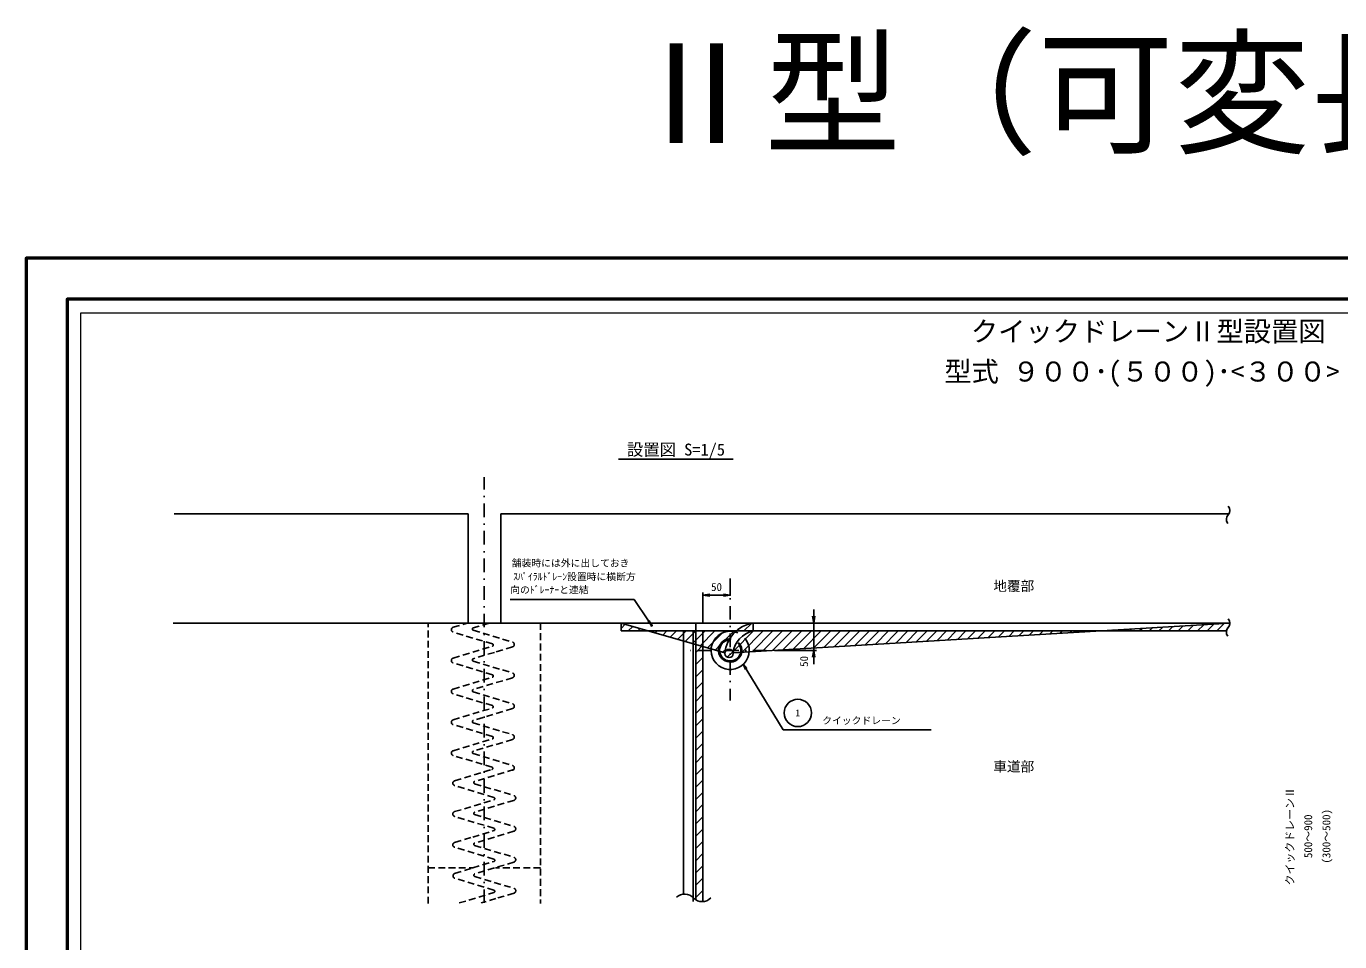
# Model space of a CAD drawing. Units: millimetres on the paper. Extents: x 0 to 1480, y 0 to 679.
# Drawn here: x 0 to 481.3, y 343.6 to 679 of the extents above; entities that cross this region are included whole.
import ezdxf
from ezdxf.enums import TextEntityAlignment as Align

# ---------------------------------------------------------------- set-up
doc = ezdxf.new("R2010")
doc.units = ezdxf.units.MM
doc.header["$PDMODE"] = 32
doc.header["$PDSIZE"] = 0.5
doc.linetypes.add('USER1', pattern=[3.75, 2.5, -1.25])
doc.linetypes.add('USER2', pattern=[10.01, 5, -2.5, 0.01, -2.5])
for name, color, linetype, lineweight in [('0_3', 7, 'Continuous', 25), ('D-BMK', 2, 'USER2', 25), ('D-BYP', 7, 'Continuous', 25), ('D-BYP-Strn', 7, 'USER1', 25), ('D-STR', 1, 'Continuous', 25), ('D-TTL', 2, 'Continuous', 50), ('V-nasSTD', 7, 'Continuous', 13)]:
    doc.layers.add(name, color=color, linetype=linetype, lineweight=lineweight)
doc.layers.add('DEFPOINTS_8', color=7, linetype='Continuous')
doc.styles.add('ＭＳ ゴシック', font='')
doc.styles.get('ＭＳ ゴシック').set_extended_font_data('MS Gothic')

# ---------------------------------------------------------------- blocks, each defined once
blk = doc.blocks.new('open_arrow')
at = {"color": 0, "linetype": 'Continuous', "lineweight": -2}
blk.add_lwpolyline([(7.5, 1.25), (0, 0), (7.5, -1.25)], dxfattribs=at)

msp = doc.modelspace()

# ---------------------------------------------------------------- linework, layer by layer
at = {"layer": '0_3'}
for p, q in [((217.057, 520.351), (259.057, 520.351)), ((228.006, 461.08), (222.725, 468.922)), ((227.732, 460.889), (229.148, 459.438)), ((229.148, 459.438), (228.006, 461.08)), ((229.148, 459.438), (228.279, 461.27))]:
    msp.add_line(p, q, dxfattribs=at)
at = {"layer": 'D-BMK'}
for p, q in [((167.838, 357.757), (167.838, 513.72)), ((257.934, 476.667), (257.934, 431.916)), ((271.167, 450.306), (241.261, 450.306))]:
    msp.add_line(p, q, dxfattribs=at)
at = {"layer": 'D-BYP'}
for p, q in [((161.933, 500.306), (54.24, 500.306)), ((161.933, 500.306), (161.933, 460.306)), ((173.933, 500.306), (173.933, 460.306)), ((173.933, 500.306), (440.668, 500.306)), ((222.725, 468.922), (177.263, 468.922)), ((247.933, 460.414), (247.933, 471.536)), ((247.933, 470.536), (257.933, 470.536)), ((257.933, 470.536), (257.933, 471.536)), ((288.55, 445.306), (288.55, 465.306)), ((53.817, 460.306), (441.068, 460.306)), ((217.95, 457.414), (217.95, 460.306)), ((217.95, 460.306), (255.972, 449.381)), ((217.95, 457.414), (217.95, 460.306)), ((217.95, 458.366), (219.457, 459.873)), ((439.758, 457.414), (217.95, 457.414)), ((439.758, 457.414), (217.95, 457.414)), ((220.534, 457.414), (222.203, 459.084)), ((224.069, 457.414), (224.95, 458.295)), ((227.605, 457.414), (227.696, 457.506)), ((230.442, 456.717), (231.14, 457.414)), ((233.189, 455.927), (234.676, 457.414)), ((235.935, 455.138), (238.211, 457.414)), ((238.682, 454.349), (241.747, 457.414)), ((240.859, 360.956), (240.859, 457.414)), ((241.428, 453.56), (245.282, 457.414)), ((244.174, 452.771), (248.818, 457.414)), ((244.333, 358.285), (244.333, 457.414)), ((245.343, 460.306), (245.343, 358.939)), ((246.921, 451.982), (252.353, 457.414)), ((247.933, 358.285), (247.933, 457.414)), ((254.558, 456.084), (255.889, 457.414)), ((254.558, 452.548), (259.425, 457.414)), ((258.994, 449.381), (441.068, 460.306)), ((259.095, 450.014), (266.496, 457.414)), ((262.19, 449.573), (270.031, 457.414)), ((262.96, 457.414), (265.746, 460.2)), ((265.951, 449.799), (273.567, 457.414)), ((266.331, 460.306), (266.331, 457.414)), ((269.712, 450.024), (277.102, 457.414)), ((273.473, 450.25), (280.638, 457.414)), ((277.234, 450.476), (284.173, 457.414)), ((280.996, 450.701), (287.709, 457.414)), ((284.757, 450.927), (291.244, 457.414)), ((288.518, 451.153), (294.78, 457.414)), ((288.55, 460.306), (289.55, 460.306)), ((292.279, 451.378), (298.315, 457.414)), ((296.041, 451.604), (301.851, 457.414)), ((299.802, 451.83), (305.386, 457.414)), ((303.563, 452.055), (308.922, 457.414)), ((307.324, 452.281), (312.458, 457.414)), ((311.085, 452.507), (315.993, 457.414)), ((318.198, 456.084), (319.529, 457.414)), ((318.608, 452.958), (323.064, 457.414)), ((322.369, 453.184), (326.6, 457.414)), ((326.13, 453.409), (330.135, 457.414)), ((329.891, 453.635), (333.671, 457.414)), ((333.653, 453.861), (337.206, 457.414)), ((337.414, 454.087), (340.742, 457.414)), ((341.175, 454.312), (344.277, 457.414)), ((344.936, 454.538), (347.813, 457.414)), ((348.698, 454.764), (351.348, 457.414)), ((352.459, 454.989), (354.884, 457.414)), ((356.22, 455.215), (358.419, 457.414)), ((359.981, 455.441), (361.955, 457.414)), ((363.742, 455.666), (365.491, 457.414)), ((367.504, 455.892), (369.026, 457.414)), ((371.265, 456.118), (372.562, 457.414)), ((375.026, 456.343), (376.097, 457.414)), ((378.787, 456.569), (379.633, 457.414)), ((382.549, 456.795), (383.168, 457.414)), ((386.31, 457.02), (386.704, 457.414)), ((390.071, 457.246), (390.239, 457.414)), ((393.775, 457.414), (393.832, 457.472)), ((397.31, 457.414), (397.593, 457.697)), ((400.846, 457.414), (401.355, 457.923)), ((404.381, 457.414), (405.116, 458.149)), ((407.917, 457.414), (408.877, 458.375)), ((411.452, 457.414), (412.638, 458.6)), ((414.988, 457.414), (416.399, 458.826)), ((418.524, 457.414), (420.161, 459.052)), ((422.059, 457.414), (423.922, 459.277)), ((425.595, 457.414), (427.683, 459.503)), ((429.13, 457.414), (431.444, 459.729)), ((432.666, 457.414), (435.206, 459.954)), ((436.201, 457.414), (438.967, 460.18)), ((439.737, 457.414), (439.763, 457.44)), ((245.343, 454.067), (247.933, 456.658)), ((249.667, 451.193), (254.558, 456.084)), ((252.414, 450.404), (254.558, 452.548)), ((314.847, 452.732), (318.198, 456.084)), ((245.343, 449.577), (247.933, 452.168)), ((245.343, 445.087), (247.933, 447.678)), ((255.16, 449.614), (256.161, 450.615)), ((256.871, 447.79), (258.915, 449.834)), ((274.167, 450.306), (289.55, 450.306)), ((245.343, 440.597), (247.933, 443.188)), ((262.734, 445.211), (277.324, 421.253)), ((263.992, 443.623), (262.734, 445.203)), ((262.734, 445.203), (263.527, 443.349)), ((245.343, 436.107), (247.933, 438.698)), ((245.343, 431.617), (247.933, 434.208)), ((245.343, 427.127), (247.933, 429.717)), ((245.343, 422.637), (247.933, 425.227)), ((245.343, 418.146), (247.933, 420.737)), ((277.324, 421.253), (331.523, 421.253)), ((245.343, 413.656), (247.933, 416.247)), ((245.343, 409.166), (247.933, 411.757)), ((245.343, 404.676), (247.933, 407.267)), ((245.343, 400.186), (247.933, 402.777)), ((245.343, 395.696), (247.933, 398.287)), ((245.343, 391.206), (247.933, 393.796)), ((245.343, 386.716), (247.933, 389.306)), ((245.343, 382.225), (247.933, 384.816)), ((245.343, 377.735), (247.933, 380.326)), ((245.343, 373.245), (247.933, 375.836)), ((245.343, 368.755), (247.933, 371.346)), ((245.343, 364.265), (247.933, 366.856)), ((245.343, 359.775), (247.933, 362.366))]:
    msp.add_line(p, q, dxfattribs=at)
for centre, radius in [((257.52, 449.184), 1.538), ((282.693, 427.38), 5)]:
    msp.add_circle(centre, radius, dxfattribs=at)
for centre, radius, start, end in [((438.835, 501.583), 2.234, 315.12947, 45.04319), ((442.106, 498.327), 2.382, 135.12947, 218.30951), ((268.227, 448.135), 12.318, 98.85293, 174.19305), ((268.227, 448.135), 12.318, 98.85293, 174.19305), ((268.333, 448.219), 9.411, 102.28368, 172.90443), ((268.333, 448.219), 9.411, 102.28368, 172.90443), ((442.106, 457.014), 2.382, 135.12947, 218.30951), ((442.106, 457.014), 2.382, 135.12947, 170.31849), ((438.835, 460.27), 2.234, 315.12947, 45.04319), ((438.835, 460.27), 2.234, 315.12947, 0.92361), ((241.17, 356.203), 4.763, 45.12947, 128.30951), ((247.682, 362.745), 4.468, 225.12947, 315.04319)]:
    msp.add_arc(centre, radius, start, end, dxfattribs=at)
at = {"layer": 'D-BYP-Strn'}
for p, q in [((147.247, 357.573), (147.247, 460.306)), ((156.406, 458.755), (161.139, 460.185)), ((169.588, 460.306), (163.771, 458.548)), ((163.771, 457.683), (178.178, 453.33)), ((188.388, 460.306), (188.388, 357.573)), ((170.814, 452.671), (156.406, 457.024)), ((156.406, 447.453), (170.814, 451.806)), ((171.528, 449.59), (163.771, 447.246)), ((178.178, 451.599), (171.528, 449.59)), ((170.814, 441.369), (156.406, 445.721)), ((163.771, 446.38), (178.178, 442.027)), ((156.406, 436.15), (170.814, 440.503)), ((178.178, 440.296), (163.771, 435.943)), ((170.814, 430.066), (156.406, 434.419)), ((163.771, 435.078), (178.178, 430.725)), ((156.406, 424.848), (170.814, 429.201)), ((178.178, 428.994), (163.771, 424.641)), ((163.771, 423.775), (178.178, 419.422)), ((170.814, 418.764), (156.406, 423.116)), ((156.406, 413.545), (170.814, 417.898)), ((178.178, 417.691), (163.771, 413.338)), ((170.665, 407.488), (156.406, 411.814)), ((163.771, 412.473), (178.178, 408.12)), ((156.932, 402.519), (170.638, 406.66)), ((178.704, 406.666), (164.296, 402.313)), ((171.339, 396.435), (156.932, 400.788)), ((164.296, 401.447), (178.704, 397.094)), ((156.932, 391.217), (171.339, 395.57)), ((178.704, 395.363), (164.296, 391.01)), ((164.296, 390.145), (178.704, 385.792)), ((171.339, 385.133), (156.932, 389.486)), ((156.932, 379.914), (163.582, 381.924)), ((163.582, 381.924), (171.339, 384.267)), ((178.704, 384.063), (164.296, 379.71)), ((171.339, 373.83), (156.932, 378.183)), ((164.296, 378.842), (178.704, 374.489)), ((147.247, 370.685), (163.78, 370.685)), ((156.932, 368.61), (163.582, 370.619)), ((163.582, 370.619), (171.339, 372.963)), ((178.704, 372.758), (164.296, 368.405)), ((171.879, 370.625), (171.879, 370.644)), ((188.388, 370.685), (172.219, 370.685)), ((171.359, 362.467), (156.952, 366.82)), ((164.316, 367.479), (178.723, 363.126)), ((158.633, 357.757), (171.359, 361.602)), ((178.723, 361.395), (172.074, 359.386)), ((172.074, 359.386), (166.681, 357.757))]:
    msp.add_line(p, q, dxfattribs=at)
for centre, radius, start, end in [((156.668, 457.89), 0.904, 106.8112, 253.1888), ((163.901, 458.116), 0.452, 106.8112, 253.1888), ((170.683, 452.238), 0.452, 286.8112, 73.1888), ((177.916, 452.464), 0.904, 286.8112, 73.1888), ((156.668, 446.587), 0.904, 106.8112, 253.1888), ((163.901, 446.813), 0.452, 106.8112, 253.1888), ((170.683, 440.936), 0.452, 286.8112, 73.1888), ((177.916, 441.162), 0.904, 286.8112, 73.1888), ((156.668, 435.285), 0.904, 106.8112, 253.1888), ((163.901, 435.511), 0.452, 106.8112, 253.1888), ((170.683, 429.633), 0.452, 286.8112, 73.1888), ((177.916, 429.859), 0.904, 286.8112, 73.1888), ((156.668, 423.982), 0.904, 106.8112, 253.1888), ((163.901, 424.208), 0.452, 106.8112, 253.1888), ((170.683, 418.331), 0.452, 286.8112, 73.1888), ((177.916, 418.557), 0.904, 286.8112, 73.1888), ((156.668, 412.68), 0.904, 106.8112, 253.1888), ((163.901, 412.906), 0.452, 106.8112, 253.1888), ((170.475, 407.082), 0.452, 286.8112, 73.1888), ((177.916, 407.254), 0.904, 286.8112, 73.1888), ((157.193, 401.654), 0.904, 106.8112, 253.1888), ((164.427, 401.88), 0.452, 106.8112, 253.1888), ((171.208, 396.003), 0.452, 286.8112, 73.1888), ((178.442, 396.229), 0.904, 286.8112, 73.1888), ((157.193, 390.351), 0.904, 106.8112, 253.1888), ((164.427, 390.577), 0.452, 106.8112, 253.1888), ((171.208, 384.7), 0.452, 286.8112, 73.1888), ((178.442, 384.926), 0.904, 286.8112, 73.1888), ((157.193, 379.049), 0.904, 106.8112, 253.1888), ((164.427, 379.275), 0.452, 106.8112, 253.1888), ((171.208, 373.398), 0.452, 286.8112, 73.1888), ((171.875, 370.534), 0.0904, 90, 106.8112), ((178.442, 373.624), 0.904, 286.8112, 73.1888), ((157.278, 367.686), 0.904, 106.8112, 253.1888), ((164.447, 367.912), 0.452, 106.8112, 253.1888), ((171.228, 362.035), 0.452, 286.8112, 73.1888), ((178.462, 362.261), 0.904, 286.8112, 73.1888)]:
    msp.add_arc(centre, radius, start, end, dxfattribs=at)
at = {"layer": 'D-STR'}
for radius, start, end in [(7, 66.38834, 39.93922), (4.27, 85.48089, 43.56957), (3.87, 89.55757, 43.25589)]:
    msp.add_arc((257.934, 450.306), radius, start, end, dxfattribs=at)
at = {"layer": 'D-TTL'}
for points in [[(841, 594), (0, 594), (0, 0), (841, 0)], [(15, 15), (826, 15), (826, 579), (15, 579)]]:
    msp.add_lwpolyline(points, close=True, dxfattribs=at)
at = {"layer": 'DEFPOINTS_8'}
msp.add_point((229.148, 459.438), dxfattribs=at)
at = {"layer": 'V-nasSTD'}
msp.add_lwpolyline([(20, 20), (20, 574), (821, 574), (821, 20)], close=True, dxfattribs=at)

# ---------------------------------------------------------------- block references
at = {"layer": 'D-BYP', "xscale": 0.333, "yscale": 0.333}
msp.add_blockref('open_arrow', (247.933, 470.536), dxfattribs=at)
for p, rotation in [((257.933, 470.536), 180), ((288.55, 460.306), 90), ((288.55, 450.306), 270)]:
    msp.add_blockref('open_arrow', p, dxfattribs=dict(at, rotation=rotation))

# ---------------------------------------------------------------- texts
at = {"layer": '0_3', "style": 'ＭＳ ゴシック'}
for s, height, p in [('Ⅱ型（可変長式）', 36.66, (420.5, 625.174)), ('クイックドレーンⅡ型設置図', 7.331, (411.113, 561.329)), ('型式 ９００･(５００)･<３００>', 7.331, (408.843, 546.605)), (' 設置図 S=1/5 ', 4.399, (238.057, 520.351))]:
    msp.add_text(s, height=height, dxfattribs=at).set_placement(p, align=Align.BOTTOM_CENTER)
at = {"layer": 'D-BYP', "style": 'ＭＳ ゴシック'}
for s, height, p in [('舗装時には外に出しておき', 2.566, (177.899, 480.234)), ('ｽﾊﾟｲﾗﾙﾄﾞﾚｰﾝ設置時に横断方', 2.566, (178.399, 475.234)), ('向のﾄﾞﾚｰﾅｰと連結', 2.566, (177.322, 470.429)), ('地覆部', 3.666, (354.339, 470.957)), ('クイックドレーン', 2.566, (291.672, 422.537)), ('車道部', 3.666, (354.339, 404.833))]:
    msp.add_text(s, height=height, dxfattribs=at).set_placement(p, align=Align.BOTTOM_LEFT)
for s, height, p in [('50', 2.933, (252.933, 473.536)), ('1', 2.566, (282.693, 427.38))]:
    msp.add_text(s, height=height, dxfattribs=at).set_placement(p, align=Align.MIDDLE_CENTER)
for s, p in [('50', (285, 446.269)), ('クイックドレーンⅡ', (463.053, 382.197)), ('500～900', (469.72, 382.197)), ('(300～500)', (476.386, 382.197))]:
    msp.add_text(s, height=2.933, rotation=90, dxfattribs=at).set_placement(p, align=Align.MIDDLE_CENTER)

doc.saveas('drawing.dxf')
